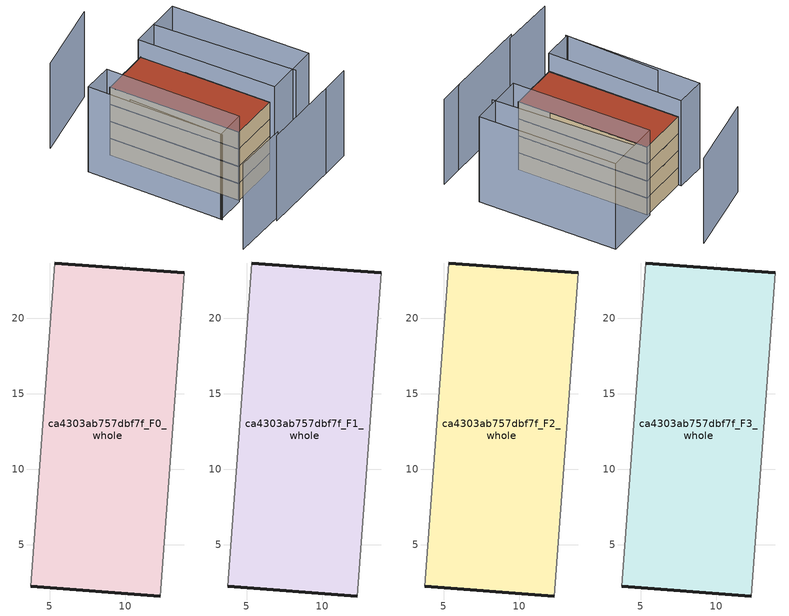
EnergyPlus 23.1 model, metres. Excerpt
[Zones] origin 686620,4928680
ca4303ab757dbf7f_F0_whole
 floor ground (EU_floor_Construction): 12.31,1.61 13.92,23.02 5.35,23.66 3.75,2.25 z0
 wall outside (EU_wall_Construction): 5.35,23.66 13.92,23.02 / 12.31,1.61 3.75,2.25 z0:3
 wall adiabatic (EU_wall_Construction): 3.75,2.25 5.35,23.66 / 13.92,23.02 12.31,1.61 z0:3
ca4303ab757dbf7f_F1_whole
 floor to ca4303ab757dbf7f_F0_whole (EU_floor_Construction): 12.31,1.61 13.92,23.02 5.35,23.66 3.75,2.25 z3
 wall outside (EU_wall_Construction): 5.35,23.66 13.92,23.02 / 12.31,1.61 3.75,2.25 z3:6
 wall adiabatic (EU_wall_Construction): 3.75,2.25 5.35,23.66 / 13.92,23.02 12.31,1.61 z3:6
ca4303ab757dbf7f_F2_whole
 floor to ca4303ab757dbf7f_F1_whole (EU_floor_Construction): 12.31,1.61 13.92,23.02 5.35,23.66 3.75,2.25 z6
 wall outside (EU_wall_Construction): 5.35,23.66 13.92,23.02 / 12.31,1.61 3.75,2.25 z6:9
 wall adiabatic (EU_wall_Construction): 3.75,2.25 5.35,23.66 / 13.92,23.02 12.31,1.61 z6:9
ca4303ab757dbf7f_F3_whole
 floor to ca4303ab757dbf7f_F2_whole (EU_floor_Construction): 12.31,1.61 13.92,23.02 5.35,23.66 3.75,2.25 z9
 wall outside (EU_wall_Construction): 5.35,23.66 13.92,23.02 / 12.31,1.61 3.75,2.25 z9:12
 wall adiabatic (EU_wall_Construction): 3.75,2.25 5.35,23.66 / 13.92,23.02 12.31,1.61 z9:12
 roof outside (EU_roof_Construction): 13.92,23.02 12.31,1.61 3.75,2.25 5.35,23.66 z12
shading: -6.49,-3.6 2.69,-4.49 / 1.75,-4.76 16.09,-5.95 / 15.21,-5.9 20.17,-6.2 / 0.2,17.84 -1.51,2.28 / 17.23,-0.02 18.08,22.95 / 16.42,33.26 3.05,31.97 / 12.29,0.82 13.84,23.33 / 13.84,23.33 23.28,22.69 / 23.28,22.69 21.74,0.17 / 21.74,0.17 12.29,0.82 / -1.49,2.49 0.35,24.57 / 0.35,24.57 5.39,24.15 / 5.39,24.15 3.55,2.07 / 3.55,2.07 -1.49,2.49 z0:15
[Building]
EU S2 Campaign: North Axis=0; Terrain=City; Solar Distribution=FullExterior
[Site:Location]
Bologna: Latitude=44.5; Longitude=11.25; Time Zone=1; Elevation=37
[SizingPeriod:WeatherFileDays]
AnnualSizingPeriod: Begin Month=1; Begin Day of Month=1; End Month=12; End Day of Month=31; Day of Week for Start Day=Monday; Use Weather File Daylight Saving Period=No; Use Weather File Rain and Snow Indicators=No
[MATERIAL]
EU_InternalMass_Material: Roughness=MediumRough; Thickness=0.1; Conductivity=1; Density=1800; Specific Heat=900; Thermal Absorptance=0.9; Solar Absorptance=0.7; Visible Absorptance=0.7
[MATERIAL:NOMASS] Roughness=MediumRough; Thermal Absorptance=0.9; Solar Absorptance=0.7; Visible Absorptance=0.7
Name | Thermal Resistance
EU_wall_NoMass | 0.937881
EU_roof_NoMass | 0.548572
EU_floor_NoMass | 0.71348
[CONSTRUCTION]
EU_wall_Construction: EU_wall_NoMass
EU_roof_Construction: EU_roof_NoMass
EU_floor_Construction: EU_floor_NoMass
EU_InternalMass_Construction: EU_InternalMass_Material
[ZONE] Type=1; Multiplier=1; Ceiling Height=autocalculate; Volume=553.202; Floor Area=autocalculate; Part of Total Floor Area=Yes
ca4303ab757dbf7f_F0_whole; ca4303ab757dbf7f_F1_whole; ca4303ab757dbf7f_F2_whole; ca4303ab757dbf7f_F3_whole
[INTERNALMASS] Construction=EU_InternalMass_Construction; Surface Area=184.401
Name | Zone or ZoneList
ca4303ab757dbf7f_F0_whole_EU_InternalMass | ca4303ab757dbf7f_F0_whole
ca4303ab757dbf7f_F1_whole_EU_InternalMass | ca4303ab757dbf7f_F1_whole
ca4303ab757dbf7f_F2_whole_EU_InternalMass | ca4303ab757dbf7f_F2_whole
ca4303ab757dbf7f_F3_whole_EU_InternalMass | ca4303ab757dbf7f_F3_whole
[OTHEREQUIPMENT] Fuel Type=Electricity; Design Level Calculation Method=Watts/Area; Power per Zone Floor Area=1; Fraction Latent=0; Fraction Radiant=0; Fraction Lost=0; Carbon Dioxide Generation Rate=0; EndUse Subcategory=EU_Step8_InternalGains
Name | Zone or ZoneList or Space or SpaceList | Schedule
EU_Step8_InternalGain_ca4303ab757dbf7f_F0_whole_f000 | ca4303ab757dbf7f_F0_whole | EU_Step8_GainSchedule_ca4303ab757dbf7f_F0_whole_f000
EU_Step8_InternalGain_ca4303ab757dbf7f_F1_whole_f000 | ca4303ab757dbf7f_F1_whole | EU_Step8_GainSchedule_ca4303ab757dbf7f_F1_whole_f000
EU_Step8_InternalGain_ca4303ab757dbf7f_F2_whole_f000 | ca4303ab757dbf7f_F2_whole | EU_Step8_GainSchedule_ca4303ab757dbf7f_F2_whole_f000
EU_Step8_InternalGain_ca4303ab757dbf7f_F3_whole_f000 | ca4303ab757dbf7f_F3_whole | EU_Step8_GainSchedule_ca4303ab757dbf7f_F3_whole_f000
[ZONEVENTILATION:DESIGNFLOWRATE] Schedule=EU_AlwaysOn; Design Flow Rate Calculation Method=AirChanges/Hour; Air Changes per Hour=0.687892; Ventilation Type=Natural; Fan Pressure Rise=0; Fan Total Efficiency=1; Constant Term Coefficient=1; Temperature Term Coefficient=0; Velocity Term Coefficient=0; Velocity Squared Term Coefficient=0; Minimum Indoor Temperature=-100; Maximum Indoor Temperature=100; Delta Temperature=-100; Minimum Outdoor Temperature=-100; Maximum Outdoor Temperature=100; Maximum Wind Speed=40
Name | Zone or ZoneList or Space or SpaceList
EU_ConstantAir_ca4303ab757dbf7f_F0_whole | ca4303ab757dbf7f_F0_whole
EU_ConstantAir_ca4303ab757dbf7f_F1_whole | ca4303ab757dbf7f_F1_whole
EU_ConstantAir_ca4303ab757dbf7f_F2_whole | ca4303ab757dbf7f_F2_whole
EU_ConstantAir_ca4303ab757dbf7f_F3_whole | ca4303ab757dbf7f_F3_whole
[HVACTEMPLATE:THERMOSTAT] Constant Heating Setpoint=20; Constant Cooling Setpoint=50
EU_HeatOnly_ca4303ab757dbf7f_F0_whole; EU_HeatOnly_ca4303ab757dbf7f_F1_whole; EU_HeatOnly_ca4303ab757dbf7f_F2_whole; EU_HeatOnly_ca4303ab757dbf7f_F3_whole
[HVACTEMPLATE:ZONE:IDEALLOADSAIRSYSTEM] System Availability Schedule=EU_AlwaysOn; Maximum Heating Supply Air Temperature=50; Minimum Cooling Supply Air Temperature=13; Maximum Heating Supply Air Humidity Ratio=0.0156; Minimum Cooling Supply Air Humidity Ratio=0.0077; Heating Limit=NoLimit; Cooling Limit=NoLimit; Heating Availability Schedule=EU_AlwaysOn; Cooling Availability Schedule=EU_CoolingOff; Dehumidification Control Type=ConstantSensibleHeatRatio; Cooling Sensible Heat Ratio=0.7; Dehumidification Setpoint=60; Humidification Control Type=None; Humidification Setpoint=30; Outdoor Air Method=None; Outdoor Air Flow Rate per Person=0.00944; Outdoor Air Flow Rate per Zone Floor Area=0; Outdoor Air Flow Rate per Zone=0; Demand Controlled Ventilation Type=None; Outdoor Air Economizer Type=NoEconomizer; Heat Recovery Type=None; Sensible Heat Recovery Effectiveness=0.7; Latent Heat Recovery Effectiveness=0.65
Name | Template Thermostat
ca4303ab757dbf7f_F0_whole | EU_HeatOnly_ca4303ab757dbf7f_F0_whole
ca4303ab757dbf7f_F1_whole | EU_HeatOnly_ca4303ab757dbf7f_F1_whole
ca4303ab757dbf7f_F2_whole | EU_HeatOnly_ca4303ab757dbf7f_F2_whole
ca4303ab757dbf7f_F3_whole | EU_HeatOnly_ca4303ab757dbf7f_F3_whole
[SIZING:ZONE] Zone Cooling Design Supply Air Temperature Input Method=SupplyAirTemperature; Zone Cooling Design Supply Air Temperature=13; Zone Heating Design Supply Air Temperature Input Method=SupplyAirTemperature; Zone Heating Design Supply Air Temperature=50; Zone Cooling Design Supply Air Humidity Ratio=0.008; Zone Heating Design Supply Air Humidity Ratio=0.008; Cooling Design Air Flow Method=DesignDay; Cooling Design Air Flow Rate=0; Cooling Minimum Air Flow per Zone Floor Area=0.000762; Cooling Minimum Air Flow=0; Cooling Minimum Air Flow Fraction=0.2; Heating Design Air Flow Method=DesignDay; Heating Design Air Flow Rate=0; Heating Maximum Air Flow per Zone Floor Area=0.002032; Heating Maximum Air Flow=0.141576; Heating Maximum Air Flow Fraction=0.3; Account for Dedicated Outdoor Air System=No; Dedicated Outdoor Air System Control Strategy=NeutralSupplyAir; Dedicated Outdoor Air Low Setpoint Temperature for Design=autosize; Dedicated Outdoor Air High Setpoint Temperature for Design=autosize; Zone Load Sizing Method=Sensible Load Only No Latent Load; Zone Latent Cooling Design Supply Air Humidity Ratio Input Method=HumidityRatioDifference; Zone Cooling Design Supply Air Humidity Ratio Difference=0.005; Zone Latent Heating Design Supply Air Humidity Ratio Input Method=HumidityRatioDifference; Zone Humidification Design Supply Air Humidity Ratio Difference=0.005
ca4303ab757dbf7f_F0_whole; ca4303ab757dbf7f_F1_whole; ca4303ab757dbf7f_F2_whole; ca4303ab757dbf7f_F3_whole
[SCHEDULE:CONSTANT]
Name | Hourly Value
EU_AlwaysOn | 1
EU_CoolingOff | 0
[SCHEDULE:FILE] Column Number=1; Rows to Skip at Top=0; Number of Hours of Data=8760; Column Separator=Comma; Interpolate to Timestep=No; Minutes per Item=60; Adjust Schedule for Daylight Savings=Yes
Name | File
EU_Step8_GainSchedule_ca4303ab757dbf7f_F0_whole_f000 | ../../schedules/ca4303ab757dbf7f/ca4303ab757dbf7f_F0_whole_f000_gain.csv
EU_Step8_GainSchedule_ca4303ab757dbf7f_F1_whole_f000 | ../../schedules/ca4303ab757dbf7f/ca4303ab757dbf7f_F1_whole_f000_gain.csv
EU_Step8_GainSchedule_ca4303ab757dbf7f_F2_whole_f000 | ../../schedules/ca4303ab757dbf7f/ca4303ab757dbf7f_F2_whole_f000_gain.csv
EU_Step8_GainSchedule_ca4303ab757dbf7f_F3_whole_f000 | ../../schedules/ca4303ab757dbf7f/ca4303ab757dbf7f_F3_whole_f000_gain.csv
